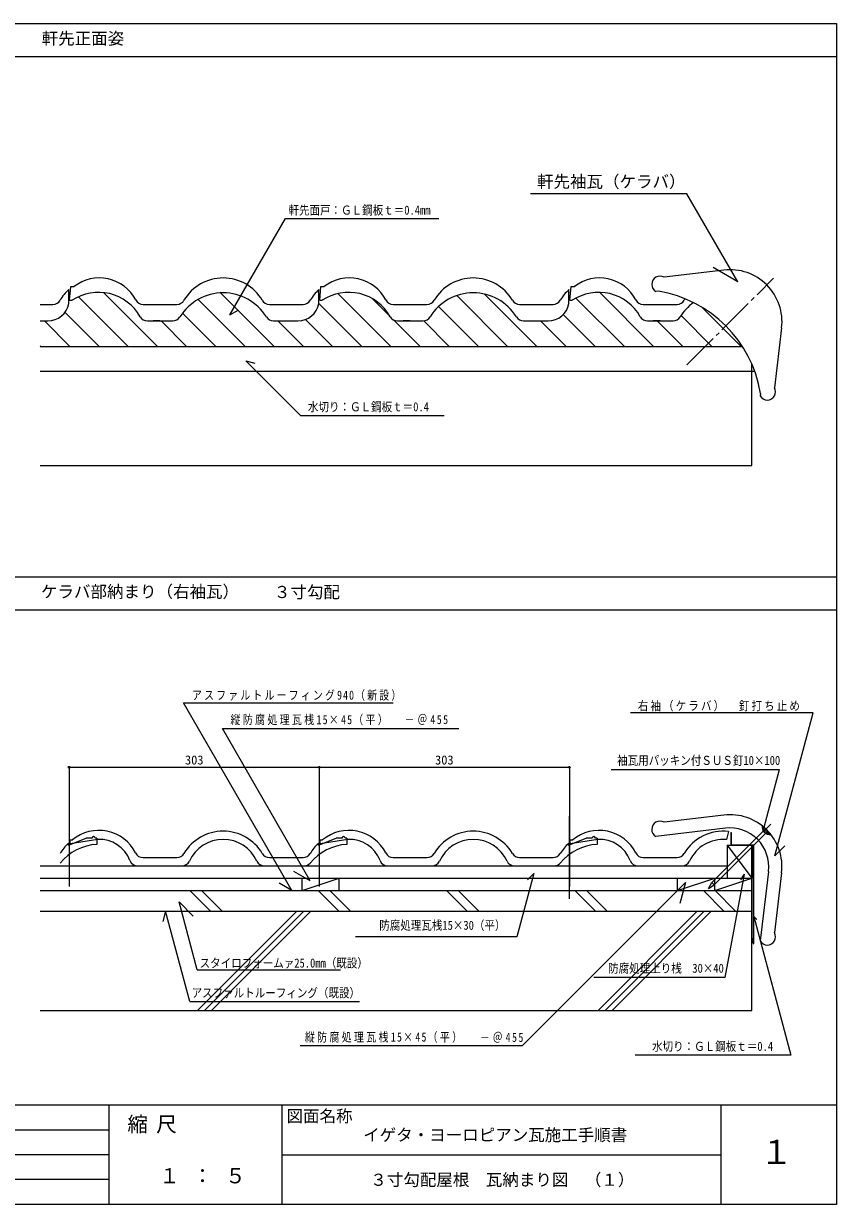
# Model space of a CAD drawing. Units: millimetres, scale not verified. Extents: x -37620 to 7779, y -11593 to 2079.
# Drawn here: x 35 to 1020, y -681 to 749 of the extents above; entities that cross this region are included whole.
import ezdxf
from ezdxf.enums import TextEntityAlignment as Align

# ---------------------------------------------------------------- set-up
doc = ezdxf.new("R2010")
doc.units = ezdxf.units.MM
doc.header["$LTSCALE"] = 5
doc.header["$PDMODE"] = 32
doc.header["$PDSIZE"] = 2
doc.linetypes.add('CHAIN2', pattern=[12, 9, -1, 1, -1])
doc.layers.add('0-0_芯', color=7, linetype='Continuous', lineweight=18)
doc.layers.add('F-0', color=7, linetype='Continuous', lineweight=18)
doc.styles.add('ＭＳ ゴシック', font='')
doc.styles.get('ＭＳ ゴシック').set_extended_font_data('MS Gothic')

msp = doc.modelspace()

# ---------------------------------------------------------------- linework, layer by layer
at = {"layer": '0-0_芯'}
for p, q in [((1020.079, 748.817), (1020.079, -681.183)), ((-989.921, 708.817), (1020.079, 708.817)), ((285.37, 396.098), (352.757, 512.816)), ((352.757, 512.816), (538.465, 512.816)), ((883.692, 450.312), (811.35, 441.631)), ((900.489, 436.032), (870.623, 453.276)), ((91.079, 413.808), (92.579, 430.308)), ((92.579, 430.308), (96.577, 430.308)), ((394.079, 413.808), (395.579, 430.308)), ((395.579, 430.308), (399.577, 430.308)), ((697.079, 413.808), (698.579, 430.308)), ((698.579, 430.308), (702.577, 430.308)), ((90.079, 409.988), (90.079, 426.663)), ((393.079, 409.988), (393.079, 426.663)), ((696.079, 409.988), (696.079, 426.663)), ((804.423, 424.685), (801.342, 424.315)), ((55.304, 408.808), (70.889, 408.808)), ((91.079, 413.808), (94.079, 413.808)), ((180.033, 408.808), (221.042, 408.808)), ((285.37, 396.098), (295.27, 401.814)), ((333.115, 408.808), (373.889, 408.808)), ((394.079, 413.808), (397.079, 413.808)), ((483.033, 408.808), (524.042, 408.808)), ((636.115, 408.808), (676.889, 408.808)), ((697.079, 413.808), (700.079, 413.808)), ((786.033, 408.808), (827.042, 408.808)), ((55.304, 388.808), (64.701, 388.808)), ((185.238, 388.808), (216.21, 388.808)), ((200.579, 388.808), (192.153, 388.808)), ((337.947, 388.808), (367.701, 388.808)), ((488.238, 388.808), (519.21, 388.808)), ((503.579, 388.808), (495.153, 388.808)), ((640.947, 388.808), (670.701, 388.808)), ((791.238, 388.808), (822.21, 388.808)), ((806.579, 388.808), (798.153, 388.808)), ((953.749, 380.254), (945.068, 307.913)), ((304.694, 340.273), (370.611, 274.356)), ((304.694, 340.273), (315.38, 337.409)), ((55.304, 327.807), (921.12, 327.807)), ((928.122, 300.986), (927.752, 297.905)), ((370.611, 274.356), (544.826, 274.356)), ((-989.921, 78.817), (1020.079, 78.817)), ((-989.921, 38.817), (1020.079, 38.817)), ((229.109, -73.721), (483.235, -73.721)), ((360.439, -301.192), (229.109, -73.721)), ((382.636, -289.435), (276.181, -105.049)), ((276.181, -105.049), (562.792, -105.049)), ((747.023, -154.487), (951.173, -154.487)), ((930.787, -230.571), (951.173, -154.487)), ((696.579, -311.192), (696.579, -211.192)), ((883.671, -209.709), (811.33, -218.39)), ((885.577, -225.595), (801.322, -235.706)), ((931.482, -223.47), (930.775, -224.177)), ((930.775, -224.177), (931.482, -226.298)), ((930.787, -230.571), (940.555, -220.802)), ((931.482, -226.298), (932.897, -227.712)), ((932.897, -227.712), (935.725, -230.541)), ((89.579, -246.066), (111.079, -237.692)), ((91.579, -239.692), (94.577, -239.692)), ((118.079, -237.692), (111.079, -237.692)), ((124.079, -237.692), (122.079, -237.692)), ((124.079, -237.692), (124.079, -245.176)), ((392.579, -246.066), (414.079, -237.692)), ((394.579, -239.692), (397.577, -239.692)), ((421.079, -237.692), (414.079, -237.692)), ((427.079, -237.692), (425.079, -237.692)), ((427.079, -237.692), (427.079, -245.176)), ((695.579, -246.066), (717.079, -237.692)), ((697.579, -239.692), (700.577, -239.692)), ((724.079, -237.692), (717.079, -237.692)), ((730.079, -237.692), (728.079, -237.692)), ((730.079, -237.692), (730.079, -245.176)), ((935.725, -230.541), (872.085, -294.18)), ((889.462, -229.563), (886.84, -239.349)), ((892.179, -230.766), (892.179, -246.192)), ((935.725, -230.541), (937.139, -231.955)), ((937.139, -231.955), (939.261, -232.662)), ((89.579, -246.066), (89.579, -243.793)), ((392.579, -246.066), (392.579, -243.793)), ((695.579, -246.066), (695.579, -243.793)), ((887.732, -246.192), (887.732, -286.192)), ((887.732, -246.192), (917.732, -286.192)), ((887.732, -246.192), (919.732, -246.192)), ((892.579, -245.792), (920.132, -245.792)), ((917.732, -246.192), (917.732, -286.192)), ((919.732, -363.487), (919.732, -246.192)), ((920.132, -365.685), (920.132, -245.792)), ((945.313, -259.198), (957.579, -246.932)), ((55.304, -271.192), (887.732, -271.192)), ((180.033, -261.192), (221.042, -261.192)), ((333.115, -261.192), (373.889, -261.192)), ((476.579, -271.192), (530.078, -271.192)), ((483.033, -261.192), (524.042, -261.192)), ((630.079, -271.192), (678.135, -271.192)), ((636.115, -261.192), (676.889, -261.192)), ((779.579, -271.192), (833.078, -271.192)), ((786.033, -261.192), (827.042, -261.192)), ((382.636, -289.435), (362.604, -277.869)), ((653.498, -280.362), (645.632, -288.228)), ((908.157, -281.172), (884.733, -406.588)), ((908.153, -281.192), (903.732, -288.188)), ((937.843, -277.86), (927.732, -362.116)), ((953.729, -279.766), (945.048, -352.108)), ((55.304, -286.192), (917.732, -286.192)), ((360.439, -301.192), (345.145, -292.362)), ((372.732, -301.192), (372.732, -286.192)), ((372.732, -301.192), (417.732, -286.192)), ((417.732, -301.192), (417.732, -286.192)), ((837.066, -291.169), (639.215, -489.02)), ((827.732, -301.192), (827.732, -286.192)), ((827.732, -301.192), (872.732, -286.192)), ((837.066, -291.169), (830.247, -316.615)), ((865.014, -298.423), (869.257, -291.352)), ((865.014, -298.423), (872.085, -294.18)), ((872.732, -301.192), (872.732, -286.192)), ((872.732, -301.192), (917.732, -286.192)), ((887.732, -286.192), (917.732, -286.192)), ((55.304, -301.192), (917.732, -301.192)), ((236.643, -301.192), (261.643, -326.192)), ((250.785, -301.192), (275.785, -326.192)), ((392.206, -301.192), (417.206, -326.192)), ((406.348, -301.192), (431.348, -326.192)), ((547.77, -301.192), (572.77, -326.192)), ((561.912, -301.192), (586.912, -326.192)), ((703.333, -301.192), (728.333, -326.192)), ((717.475, -301.192), (742.475, -326.192)), ((858.897, -301.192), (883.897, -326.192)), ((873.039, -301.192), (898.039, -326.192)), ((55.304, -326.192), (917.732, -326.192)), ((207.338, -326.192), (204.025, -338.558)), ((236.663, -435.635), (207.338, -326.192)), ((366.167, -326.192), (246.167, -446.192)), ((374.653, -326.192), (254.653, -446.192)), ((383.138, -326.192), (263.138, -446.192)), ((851.297, -326.192), (731.297, -446.192)), ((859.782, -326.192), (739.782, -446.192)), ((868.267, -326.192), (748.267, -446.192)), ((919.985, -332.413), (964.977, -500.324)), ((919.985, -332.413), (923.816, -336.244)), ((917.92, -359.031), (918.306, -358.927)), ((919.732, -365.792), (917.92, -359.031)), ((919.535, -363.513), (918.306, -358.927)), ((919.732, -365.792), (920.132, -365.685)), ((245.811, -397.221), (419.319, -397.221)), ((884.733, -406.588), (726.274, -406.588)), ((236.663, -435.635), (442.29, -435.635)), ((639.215, -489.02), (370.588, -489.02)), ((964.977, -500.324), (776.452, -500.324)), ((1020.079, -561.183), (-989.921, -561.183)), ((138.625, -591.183), (-989.921, -591.183)), ((138.625, -621.183), (-989.921, -621.183)), ((348.116, -621.183), (880.079, -621.183)), ((138.625, -651.183), (-989.921, -651.183)), ((1020.079, -681.183), (-989.921, -681.183))]:
    msp.add_line(p, q, dxfattribs=at)
at = {"layer": '0-0_芯', "linetype": 'CHAIN2'}
msp.add_line((839.041, 335.604), (944.03, 440.593), dxfattribs=at)
at = {"layer": '0-0_芯', "color": 4, "lineweight": 9}
for p, q in [((162.167, 357.807), (101.855, 418.119)), ((197.523, 357.807), (132.281, 423.049)), ((303.589, 357.807), (246.648, 414.749)), ((338.944, 357.807), (274.02, 422.731)), ((480.365, 357.807), (416.214, 421.959)), ((479.389, 394.14), (457.77, 415.758)), ((621.787, 357.807), (560.117, 419.477)), ((657.142, 357.807), (593.661, 421.288)), ((763.208, 357.807), (704.543, 416.472)), ((798.564, 357.807), (732.991, 423.38)), ((445.01, 357.807), (393.04, 409.778)), ((586.431, 357.807), (538.044, 406.195)), ((904.63, 357.807), (856.941, 405.496)), ((91.457, 357.807), (60.456, 388.808)), ((126.812, 357.807), (85.404, 399.216)), ((232.878, 357.807), (201.878, 388.808)), ((268.233, 357.807), (227.864, 398.177)), ((374.299, 357.807), (343.299, 388.808)), ((409.655, 357.807), (376.942, 390.52)), ((515.721, 357.807), (483.558, 389.97)), ((551.076, 357.807), (520.041, 388.842)), ((692.498, 357.807), (661.497, 388.808)), ((727.853, 357.807), (689.118, 396.542)), ((833.919, 357.807), (802.919, 388.808)), ((869.274, 357.807), (831.814, 395.268)), ((56.101, 357.807), (55.304, 358.605)), ((55.304, 357.807), (906.267, 357.807)), ((90.579, -151.752), (393.579, -151.752)), ((90.579, -151.752), (90.579, -296.192)), ((393.579, -151.752), (393.579, -296.192)), ((393.579, -151.752), (696.579, -151.752)), ((696.579, -151.752), (696.579, -296.192))]:
    msp.add_line(p, q, dxfattribs=at)
at = {"layer": '0-0_芯'}
for points in [[(900.489, 436.032), (838.974, 542.581), (649.453, 542.581)], [(55.304, 213.837), (917.732, 213.837), (917.732, 336.327)], [(945.313, -259.198), (991.808, -85.676), (770.477, -85.676)], [(932.897, -227.712), (869.257, -291.352), (872.085, -294.18)], [(931.482, -223.47), (939.968, -231.955), (939.261, -232.662)], [(125.21, -239.202), (91.579, -244.44), (91.579, -239.692)], [(428.21, -239.202), (394.579, -244.44), (394.579, -239.692)], [(731.21, -239.202), (697.579, -244.44), (697.579, -239.692)], [(892.179, -230.766), (892.579, -230.766), (892.579, -245.792)], [(55.304, -446.192), (917.732, -446.192), (917.732, -246.192)], [(653.498, -280.362), (632.945, -357.069), (437.417, -357.069)], [(245.811, -397.221), (223.744, -314.867), (240.966, -332.089)]]:
    msp.add_lwpolyline(points, dxfattribs=at)
for centre, radius, start, end in [((891.198, 387.76), 63, 353.15723, 96.84277), ((127.16, 391.2), 49.646, 27.57153, 128.02641), ((277.079, 385.745), 55.063, 30.54143, 149.45857), ((430.16, 391.2), 49.646, 27.57153, 128.02641), ((580.079, 385.745), 55.063, 30.54143, 149.45857), ((733.16, 391.2), 49.646, 27.57153, 128.02641), ((806.346, 432.973), 10, 59.97288, 239.97288), ((126.925, 385.745), 55.063, 132.00353, 149.45857), ((126.012, 365.382), 58.007, 29.43984, 123.40169), ((277.079, 361.322), 61.485, 31.6265, 148.3735), ((429.925, 385.745), 55.063, 132.00353, 149.45857), ((429.012, 365.382), 58.007, 29.43984, 123.40169), ((580.079, 361.322), 61.485, 31.6265, 148.3735), ((732.925, 385.745), 55.063, 132.00353, 149.45857), ((732.012, 365.382), 58.007, 29.43984, 123.40169), ((780.106, 276.669), 150, 9.32955, 80.67045), ((883.079, 385.745), 55.063, 147.22832, 149.45857), ((64.701, 414.601), 25.793, 270, 349.6972), ((70.889, 418.808), 10, 270, 329.45857), ((70.889, 418.808), 10, 270, 329.45857), ((180.033, 418.808), 10, 207.57153, 270), ((221.042, 418.808), 10, 270, 329.45857), ((333.115, 418.808), 10, 210.54143, 270), ((367.701, 414.601), 25.793, 270, 349.6972), ((373.889, 418.808), 10, 270, 329.45857), ((373.889, 418.808), 10, 270, 329.45857), ((483.033, 418.808), 10, 207.57153, 270), ((524.042, 418.808), 10, 270, 329.45857), ((636.115, 418.808), 10, 210.54143, 270), ((670.701, 414.601), 25.793, 270, 349.6972), ((676.889, 418.808), 10, 270, 329.45857), ((676.889, 418.808), 10, 270, 329.45857), ((786.033, 418.808), 10, 207.57153, 270), ((827.042, 418.808), 10, 270, 329.45857), ((883.079, 361.322), 61.485, 126.10111, 148.3735), ((185.238, 398.808), 10, 209.43984, 270), ((216.21, 398.808), 10, 270, 328.3735), ((337.947, 398.808), 10, 211.6265, 270), ((488.238, 398.808), 10, 209.43984, 270), ((519.21, 398.808), 10, 270, 328.3735), ((640.947, 398.808), 10, 211.6265, 270), ((791.238, 398.808), 10, 209.43984, 270), ((822.21, 398.808), 10, 270, 328.3735), ((936.41, 302.909), 10, 210.02712, 30.02712), ((891.177, -272.26), 63, 353.15723, 96.84277), ((126.46, -278.208), 50, 26.9233, 129.61758), ((429.46, -278.208), 50, 26.9233, 129.61758), ((732.46, -278.208), 50, 26.9233, 129.61758), ((806.326, -227.048), 10, 59.97288, 239.97288), ((891.177, -272.26), 47, 353.15723, 96.84277), ((940.045, -223.393), 10, 176.01406, 273.98594), ((120.079, -237.692), 2, 0, 180), ((127.16, -278.8), 39.646, 20.77266, 92.82003), ((277.079, -284.255), 55.063, 30.54143, 149.45857), ((277.079, -284.255), 45.063, 24.76127, 155.23873), ((423.079, -237.692), 2, 0, 180), ((430.16, -278.8), 39.646, 20.77266, 92.82003), ((580.079, -284.255), 55.063, 30.54143, 149.45857), ((580.079, -284.255), 45.063, 24.76127, 155.23873), ((726.079, -237.692), 2, 0, 180), ((733.16, -278.8), 39.646, 20.77266, 92.82003), ((883.079, -284.255), 55.063, 83.34247, 149.45857), ((883.079, -284.255), 45.063, 85.21175, 155.23873), ((126.925, -284.255), 55.063, 132.70758, 149.45857), ((127.747, -307.34), 62.272, 93.37749, 140.62442), ((180.033, -251.192), 10, 205.95096, 270), ((221.042, -251.192), 10, 270, 329.45857), ((333.115, -251.192), 10, 210.54143, 270), ((373.889, -251.192), 10, 270, 329.45857), ((373.889, -251.192), 10, 270, 329.45857), ((429.925, -284.255), 55.063, 132.70758, 149.45857), ((430.747, -307.34), 62.272, 93.37749, 140.62442), ((483.033, -251.192), 10, 205.95096, 270), ((524.042, -251.192), 10, 270, 329.45857), ((636.115, -251.192), 10, 210.54143, 270), ((676.889, -251.192), 10, 270, 329.45857), ((676.889, -251.192), 10, 270, 329.45857), ((732.925, -284.255), 55.063, 132.70758, 149.45857), ((733.747, -307.34), 62.272, 93.37749, 140.62442), ((786.033, -251.192), 10, 205.95096, 270), ((827.042, -251.192), 10, 270, 329.45857), ((173.579, -261.192), 10, 200.77266, 270), ((227.078, -261.192), 10, 270, 335.23873), ((327.079, -261.192), 10, 204.76127, 270), ((375.135, -261.192), 10, 270, 318.3787), ((476.579, -261.192), 10, 200.77266, 270), ((530.078, -261.192), 10, 270, 335.23873), ((630.079, -261.192), 10, 204.76127, 270), ((678.135, -261.192), 10, 270, 318.3787), ((779.579, -261.192), 10, 200.77266, 270), ((833.078, -261.192), 10, 270, 335.23873), ((936.39, -357.112), 10, 210.02712, 30.02712), ((919.632, -363.487), 0.1, 195, 0)]:
    msp.add_arc(centre, radius, start, end, dxfattribs=at)
at = {"layer": '0-0_芯', "color": 4}
for p in [(90.579, -151.752), (393.579, -151.752), (696.579, -151.752)]:
    msp.add_point(p, dxfattribs=at)
at = {"layer": 'F-0'}
for p, q in [((-989.921, 748.817), (1020.079, 748.817)), ((138.625, -561.183), (138.625, -681.183)), ((348.116, -561.183), (348.116, -681.183)), ((880.079, -561.183), (880.079, -681.183))]:
    msp.add_line(p, q, dxfattribs=at)

# ---------------------------------------------------------------- texts
at = {"layer": '0-0_芯', "style": 'ＭＳ ゴシック'}
for s, height, p in [('軒先正面姿', 14.66, (57.226, 719.138)), ('軒先袖瓦（ケラバ）', 14.66, (657.339, 545.778)), ('ケラバ部納まり（右袖瓦）', 14.66, (56.399, 49.196)), ('３寸勾配', 14.66, (338.657, 48.719)), ('303', 11, (230.829, -151.752)), ('303', 11, (533.829, -151.752)), ('１', 29.33, (927.464, -641.184))]:
    msp.add_text(s, height=height, dxfattribs=at).set_placement(p, align=Align.BOTTOM_LEFT)
at = {"layer": '0-0_芯', "style": 'ＭＳ ゴシック', "width": 0.85}
for s, p in [('軒先面戸：ＧＬ鋼板ｔ＝0.4mm', (356.225, 514.19)), ('水切り：ＧＬ鋼板ｔ＝0.4', (379.796, 275.996)), ('袖瓦用パッキン付ＳＵＳ釘10×100', (754.403, -152.259)), ('防腐処理瓦桟15×30（平）', (466.211, -351.949)), ('スタイロフォームァ25.0mm（既設）', (248.522, -397.673)), ('防腐処理上り桟\u300030×40', (743.494, -403.969)), ('アスファルトルーフィング（既設）', (238.854, -433.789)), ('水切り：ＧＬ鋼板ｔ＝0.4', (796.735, -498.532))]:
    msp.add_text(s, height=11, dxfattribs=at).set_placement(p, align=Align.BOTTOM_LEFT)
at = {"layer": '0-0_芯', "char_height": 11, "attachment_point": 7, "style": 'ＭＳ ゴシック'}
for s, insert in [('\\T1.22;\\W0.8;アスファルトルーフィング940（新設）', (239.339, -71.399)), ('\\T1.2;\\W0.85;右袖（ケラバ）\u3000釘打ち止め', (779.458, -84.227)), ('\\T1.24;\\W0.8;縦防腐処理瓦桟15×45（平）', (286.018, -101.054)), ('\\T1.3;\\W0.8;－＠455', (496.893, -100.504)), ('\\T1.24;\\W0.8;縦防腐処理瓦桟15×45（平）', (376.079, -485.463)), ('\\T1.3;\\W0.8;－＠455', (588.053, -485.463))]:
    msp.add_mtext(s, dxfattribs=dict(at, insert=insert))
at = {"layer": 'F-0', "style": 'ＭＳ ゴシック'}
for s, p in [('図面名称', (353.867, -585.932)), ('イゲタ・ヨーロピアン瓦施工手順書', (446.76, -608.762)), ('３寸勾配屋根\u3000瓦納まり図\u3000（１）', (455.419, -663.08))]:
    msp.add_text(s, height=14.66, dxfattribs=at).set_placement(p, align=Align.BOTTOM_LEFT)
at = {"layer": 'F-0', "char_height": 18.33, "attachment_point": 7, "style": 'ＭＳ ゴシック'}
for s, insert in [('\\T1.4;縮尺', (160.996, -595.379)), ('\\T1.6;１：５', (199.57, -655.995))]:
    msp.add_mtext(s, dxfattribs=dict(at, insert=insert))

doc.saveas('drawing.dxf')
